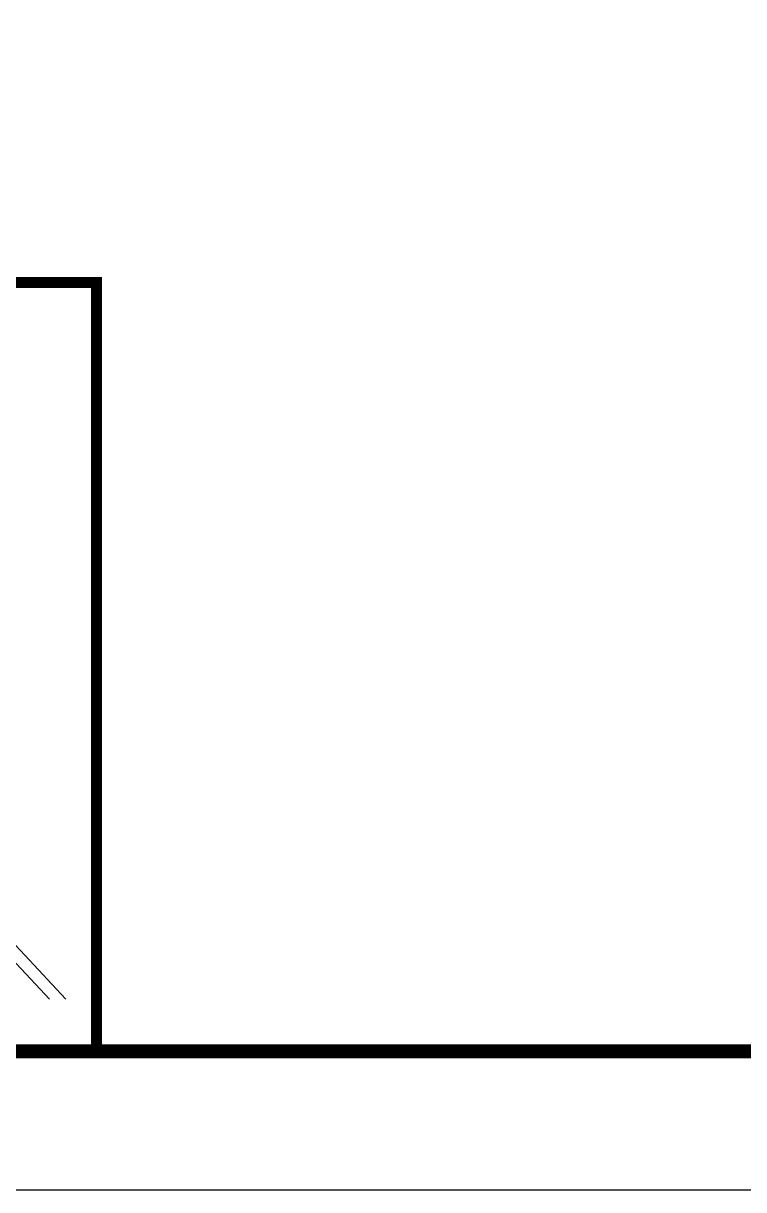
# Model space of a CAD drawing. Extents: x -34815 to 81416, y -425322 to 67478.
# Drawn here: x 7208 to 12409, y -185122 to -176696 of the extents above; entities that cross this region are included whole.
import ezdxf

# ---------------------------------------------------------------- set-up
doc = ezdxf.new("R2010")
doc.units = 0
doc.header["$LTSCALE"] = 1000
doc.header["$MEASUREMENT"] = 0
doc.layers.add('PUB_TITLE', color=7, linetype='Continuous')
doc.layers.add('坯担层', color=7, linetype='Continuous')

# ---------------------------------------------------------------- blocks, each defined once
blk = doc.blocks.new('A1100图框')
at = {"layer": 'PUB_TITLE'}
blk.add_lwpolyline([(-2684, 8078), (81416, 8078), (81416, 67478), (-2684, 67478)], close=True, dxfattribs=at)
at = {"layer": 'PUB_TITLE', "const_width": 100}
blk.add_lwpolyline([(-184, 9078), (80416, 9078), (80416, 66478), (-184, 66478)], close=True, dxfattribs=at)
blk = doc.blocks.new('jhjuuoiuo')
at = {"color": 9, "linetype": 'Continuous'}
for p, q in [((353099, 611012), (715639, 222973)), ((362679, 611012), (725218, 222973))]:
    blk.add_line(p, q, dxfattribs=at)
blk = doc.blocks.new('区位图')
at = {"const_width": 100}
blk.add_lwpolyline([(170513, -169275), (170513, -162332), (160613, -162332)], dxfattribs=at)
at = {"xscale": 0.01549518806859851, "yscale": 0.01549518806859851, "zscale": 0.01549518806859851}
blk.add_blockref('jhjuuoiuo', (158999, -172259), dxfattribs=at)

msp = doc.modelspace()

# ---------------------------------------------------------------- block references
msp.add_blockref('A1100图框', (0, -193200))
at = {"layer": '坯担层', "xscale": 0.7999999999883585, "yscale": 0.7999999999883585, "zscale": 0.7999999999883585}
msp.add_blockref('区位图', (-128674.1, -48702.1), dxfattribs=at)

doc.saveas('drawing.dxf')
